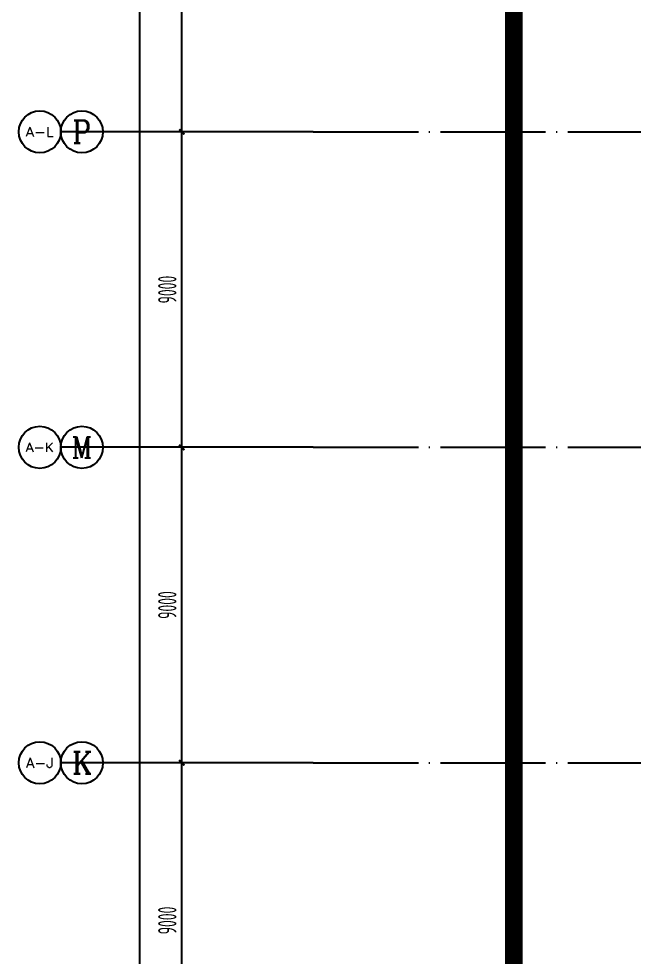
# Model space of a CAD drawing. Extents: x -473190 to 2138458, y -81875 to 2633646.
# Drawn here: x -103606 to -86048, y 23262 to 50038 of the extents above; entities that cross this region are included whole.
import ezdxf
from ezdxf.enums import TextEntityAlignment as Align

# ---------------------------------------------------------------- set-up
doc = ezdxf.new("R2010")
doc.units = 0
doc.header["$LTSCALE"] = 1000
for name, pattern in [('ACAD_ISO05W100', [34, 24, -3, 0.5, -3, 0.5, -3]), ('DASH', [0.35, 0.25, -0.1]), ('DOTE', [2.42, 2, -0.2, 0.02, -0.2])]:
    doc.linetypes.add(name, pattern=pattern)
for name, color, linetype in [('A-REDLINE', 1, 'ACAD_ISO05W100'), ('AXIS', 3, 'Continuous'), ('AXIS_TEXT', 7, 'Continuous'), ('DOTE', 1, 'DOTE'), ('雨棚投影', 147, 'Continuous')]:
    doc.layers.add(name, color=color, linetype=linetype)
doc.styles.add('_TCH_AXIS', font='COMPLEX', dxfattribs={"bigfont": 'GBCBIG'})
doc.styles.add('_TCH_DIM_T3', font='tssdeng.shx', dxfattribs={"width": 0.564706, "bigfont": '@@@tssdchn.shx'})
doc.styles.add('COMPLEX', font='COMPLEX.shx', dxfattribs={"width": 0.65})
doc.dimstyles.new('_TCH_ARCH&&150', dxfattribs={"dimtxt": 525, "dimasz": 150, "dimexe": 375, "dimexo": 450, "dimgap": 150, "dimtad": 1, "dimdec": 0, "dimzin": 0, "dimdsep": 46, "dimtxsty": '_TCH_DIM_T3', "dimblk": 'ARCHTICK', "dimcen": 0.09, "dimclrt": 7, "dimazin": 2, "dimtfac": 1, "dimtdec": 0, "dimtix": 1, "dimtmove": 2, "dimatfit": 3, "dimfxl": 0, "dimtolj": 1, "dimtzin": 0, "dimarcsym": 0})

# ---------------------------------------------------------------- blocks, each defined once
blk = doc.blocks.new('_AXISO')
blk.add_circle((0, 0), 0.5)
at = {"layer": 'AXIS_TEXT', "style": 'COMPLEX', "width": 1.041667}
blk.add_attdef('A', text='', height=0.56, dxfattribs=at).set_placement((-0.25, -0.28), (0.25, -0.28), align=Align.FIT)
blk = doc.blocks.new('_ArchTick')
at = {"color": 0, "linetype": 'ByBlock', "const_width": 0.4}
blk.add_lwpolyline([(-0.5, -0.5), (0.5, 0.5)], dxfattribs=at)
blk = doc.blocks.new('*D5322')
at = {"layer": 'AXIS', "color": 0, "lineweight": -2, "transparency": 16777216}
for p, q in [((-298298, -3257), (-303173, -3257)), ((-302798, -204257), (-302798, -3257)), ((-298298, -204257), (-303173, -204257))]:
    blk.add_line(p, q, dxfattribs=at)
at = {"layer": 'Defpoints', "color": 0, "transparency": 16777216}
for p in [(-302798, -3257), (-297848, -3257), (-297848, -204257)]:
    blk.add_point(p, dxfattribs=at)
at = {"layer": 'AXIS', "color": 0, "lineweight": -2, "transparency": 16777216, "xscale": 150, "yscale": 150, "zscale": 150}
for p, rotation in [((-302798, -3257), 90), ((-302798, -204257), 270)]:
    blk.add_blockref('_ArchTick', p, dxfattribs=dict(at, rotation=rotation))
at = {"layer": 'AXIS', "color": 7, "transparency": 16777216, "insert": (-303211, -103757), "char_height": 525, "attachment_point": 5, "rotation": 90, "style": '_TCH_DIM_T3'}
blk.add_mtext('\\A1;201000', dxfattribs=at)
blk = doc.blocks.new('*D5331')
at = {"layer": 'AXIS', "color": 0, "lineweight": -2, "transparency": 16777216}
for p, q in [((-298298, -129257), (-301973, -129257)), ((-301598, -138257), (-301598, -129257)), ((-298298, -138257), (-301973, -138257))]:
    blk.add_line(p, q, dxfattribs=at)
at = {"layer": 'Defpoints', "color": 0, "transparency": 16777216}
for p in [(-301598, -129257), (-297848, -129257), (-297848, -138257)]:
    blk.add_point(p, dxfattribs=at)
at = {"layer": 'AXIS', "color": 0, "lineweight": -2, "transparency": 16777216, "xscale": 150, "yscale": 150, "zscale": 150}
for p, rotation in [((-301598, -129257), 90), ((-301598, -138257), 270)]:
    blk.add_blockref('_ArchTick', p, dxfattribs=dict(at, rotation=rotation))
at = {"layer": 'AXIS', "color": 7, "transparency": 16777216, "insert": (-302011, -133757), "char_height": 525, "attachment_point": 5, "rotation": 90, "style": '_TCH_DIM_T3'}
blk.add_mtext('\\A1;9000', dxfattribs=at)
blk = doc.blocks.new('*D5332')
at = {"layer": 'AXIS', "color": 0, "lineweight": -2, "transparency": 16777216}
for p, q in [((-298298, -120257), (-301973, -120257)), ((-301598, -129257), (-301598, -120257)), ((-298298, -129257), (-301973, -129257))]:
    blk.add_line(p, q, dxfattribs=at)
at = {"layer": 'Defpoints', "color": 0, "transparency": 16777216}
for p in [(-301598, -120257), (-297848, -120257), (-297848, -129257)]:
    blk.add_point(p, dxfattribs=at)
at = {"layer": 'AXIS', "color": 0, "lineweight": -2, "transparency": 16777216, "xscale": 150, "yscale": 150, "zscale": 150}
for p, rotation in [((-301598, -120257), 90), ((-301598, -129257), 270)]:
    blk.add_blockref('_ArchTick', p, dxfattribs=dict(at, rotation=rotation))
at = {"layer": 'AXIS', "color": 7, "transparency": 16777216, "insert": (-302011, -124757), "char_height": 525, "attachment_point": 5, "rotation": 90, "style": '_TCH_DIM_T3'}
blk.add_mtext('\\A1;9000', dxfattribs=at)
blk = doc.blocks.new('*D5333')
at = {"layer": 'AXIS', "color": 0, "lineweight": -2, "transparency": 16777216}
for p, q in [((-298298, -111257), (-301973, -111257)), ((-301598, -120257), (-301598, -111257)), ((-298298, -120257), (-301973, -120257))]:
    blk.add_line(p, q, dxfattribs=at)
at = {"layer": 'Defpoints', "color": 0, "transparency": 16777216}
for p in [(-301598, -111257), (-297848, -111257), (-297848, -120257)]:
    blk.add_point(p, dxfattribs=at)
at = {"layer": 'AXIS', "color": 0, "lineweight": -2, "transparency": 16777216, "xscale": 150, "yscale": 150, "zscale": 150}
for p, rotation in [((-301598, -111257), 90), ((-301598, -120257), 270)]:
    blk.add_blockref('_ArchTick', p, dxfattribs=dict(at, rotation=rotation))
at = {"layer": 'AXIS', "color": 7, "transparency": 16777216, "insert": (-302011, -115757), "char_height": 525, "attachment_point": 5, "rotation": 90, "style": '_TCH_DIM_T3'}
blk.add_mtext('\\A1;9000', dxfattribs=at)
blk = doc.blocks.new('*D5334')
at = {"layer": 'AXIS', "color": 0, "lineweight": -2, "transparency": 16777216}
for p, q in [((-298298, -102257), (-301973, -102257)), ((-301598, -111257), (-301598, -102257)), ((-298298, -111257), (-301973, -111257))]:
    blk.add_line(p, q, dxfattribs=at)
at = {"layer": 'Defpoints', "color": 0, "transparency": 16777216}
for p in [(-301598, -102257), (-297848, -102257), (-297848, -111257)]:
    blk.add_point(p, dxfattribs=at)
at = {"layer": 'AXIS', "color": 0, "lineweight": -2, "transparency": 16777216, "xscale": 150, "yscale": 150, "zscale": 150}
for p, rotation in [((-301598, -102257), 90), ((-301598, -111257), 270)]:
    blk.add_blockref('_ArchTick', p, dxfattribs=dict(at, rotation=rotation))
at = {"layer": 'AXIS', "color": 7, "transparency": 16777216, "insert": (-302011, -106757), "char_height": 525, "attachment_point": 5, "rotation": 90, "style": '_TCH_DIM_T3'}
blk.add_mtext('\\A1;9000', dxfattribs=at)
blk = doc.blocks.new('*D5409')
at = {"layer": 'AXIS', "color": 0, "lineweight": -2, "transparency": 16777216}
for p, q in [((-298298, 4193), (-303173, 4193)), ((-302798, -204257), (-302798, 4193)), ((-298298, -204257), (-303173, -204257))]:
    blk.add_line(p, q, dxfattribs=at)
at = {"layer": 'Defpoints', "color": 0, "transparency": 16777216}
for p in [(-302798, 4193), (-297848, 4193), (-297848, -204257)]:
    blk.add_point(p, dxfattribs=at)
at = {"layer": 'AXIS', "color": 0, "lineweight": -2, "transparency": 16777216, "xscale": 150, "yscale": 150, "zscale": 150}
for p, rotation in [((-302798, 4193), 90), ((-302798, -204257), 270)]:
    blk.add_blockref('_ArchTick', p, dxfattribs=dict(at, rotation=rotation))
at = {"layer": 'AXIS', "color": 7, "transparency": 16777216, "insert": (-303211, -100032), "char_height": 525, "attachment_point": 5, "rotation": 90, "style": '_TCH_DIM_T3'}
blk.add_mtext('\\A1;208450', dxfattribs=at)
blk = doc.blocks.new('*D5418')
at = {"layer": 'AXIS', "color": 0, "lineweight": -2, "transparency": 16777216}
for p, q in [((-298298, -129257), (-301973, -129257)), ((-301598, -138257), (-301598, -129257)), ((-298298, -138257), (-301973, -138257))]:
    blk.add_line(p, q, dxfattribs=at)
at = {"layer": 'Defpoints', "color": 0, "transparency": 16777216}
for p in [(-301598, -129257), (-297848, -129257), (-297848, -138257)]:
    blk.add_point(p, dxfattribs=at)
at = {"layer": 'AXIS', "color": 0, "lineweight": -2, "transparency": 16777216, "xscale": 150, "yscale": 150, "zscale": 150}
for p, rotation in [((-301598, -129257), 90), ((-301598, -138257), 270)]:
    blk.add_blockref('_ArchTick', p, dxfattribs=dict(at, rotation=rotation))
at = {"layer": 'AXIS', "color": 7, "transparency": 16777216, "insert": (-302011, -133757), "char_height": 525, "attachment_point": 5, "rotation": 90, "style": '_TCH_DIM_T3'}
blk.add_mtext('\\A1;9000', dxfattribs=at)
blk = doc.blocks.new('*D5419')
at = {"layer": 'AXIS', "color": 0, "lineweight": -2, "transparency": 16777216}
for p, q in [((-298298, -120257), (-301973, -120257)), ((-301598, -129257), (-301598, -120257)), ((-298298, -129257), (-301973, -129257))]:
    blk.add_line(p, q, dxfattribs=at)
at = {"layer": 'Defpoints', "color": 0, "transparency": 16777216}
for p in [(-301598, -120257), (-297848, -120257), (-297848, -129257)]:
    blk.add_point(p, dxfattribs=at)
at = {"layer": 'AXIS', "color": 0, "lineweight": -2, "transparency": 16777216, "xscale": 150, "yscale": 150, "zscale": 150}
for p, rotation in [((-301598, -120257), 90), ((-301598, -129257), 270)]:
    blk.add_blockref('_ArchTick', p, dxfattribs=dict(at, rotation=rotation))
at = {"layer": 'AXIS', "color": 7, "transparency": 16777216, "insert": (-302011, -124757), "char_height": 525, "attachment_point": 5, "rotation": 90, "style": '_TCH_DIM_T3'}
blk.add_mtext('\\A1;9000', dxfattribs=at)
blk = doc.blocks.new('*D5420')
at = {"layer": 'AXIS', "color": 0, "lineweight": -2, "transparency": 16777216}
for p, q in [((-298298, -111257), (-301973, -111257)), ((-301598, -120257), (-301598, -111257)), ((-298298, -120257), (-301973, -120257))]:
    blk.add_line(p, q, dxfattribs=at)
at = {"layer": 'Defpoints', "color": 0, "transparency": 16777216}
for p in [(-301598, -111257), (-297848, -111257), (-297848, -120257)]:
    blk.add_point(p, dxfattribs=at)
at = {"layer": 'AXIS', "color": 0, "lineweight": -2, "transparency": 16777216, "xscale": 150, "yscale": 150, "zscale": 150}
for p, rotation in [((-301598, -111257), 90), ((-301598, -120257), 270)]:
    blk.add_blockref('_ArchTick', p, dxfattribs=dict(at, rotation=rotation))
at = {"layer": 'AXIS', "color": 7, "transparency": 16777216, "insert": (-302011, -115757), "char_height": 525, "attachment_point": 5, "rotation": 90, "style": '_TCH_DIM_T3'}
blk.add_mtext('\\A1;9000', dxfattribs=at)
blk = doc.blocks.new('*D5421')
at = {"layer": 'AXIS', "color": 0, "lineweight": -2, "transparency": 16777216}
for p, q in [((-298298, -102257), (-301973, -102257)), ((-301598, -111257), (-301598, -102257)), ((-298298, -111257), (-301973, -111257))]:
    blk.add_line(p, q, dxfattribs=at)
at = {"layer": 'Defpoints', "color": 0, "transparency": 16777216}
for p in [(-301598, -102257), (-297848, -102257), (-297848, -111257)]:
    blk.add_point(p, dxfattribs=at)
at = {"layer": 'AXIS', "color": 0, "lineweight": -2, "transparency": 16777216, "xscale": 150, "yscale": 150, "zscale": 150}
for p, rotation in [((-301598, -102257), 90), ((-301598, -111257), 270)]:
    blk.add_blockref('_ArchTick', p, dxfattribs=dict(at, rotation=rotation))
at = {"layer": 'AXIS', "color": 7, "transparency": 16777216, "insert": (-302011, -106757), "char_height": 525, "attachment_point": 5, "rotation": 90, "style": '_TCH_DIM_T3'}
blk.add_mtext('\\A1;9000', dxfattribs=at)
blk = doc.blocks.new('A$C4F5A101F')
at = {"layer": 'AXIS'}
for p, q in [((-297848.4, -111257.4), (-305048.4, -111257.4)), ((-297848.4, -111257.4), (-303848.4, -111257.4)), ((-297848.4, -120257.4), (-305048.4, -120257.4)), ((-297848.4, -120257.4), (-303848.4, -120257.4)), ((-297848.4, -129257.4), (-305048.4, -129257.4)), ((-297848.4, -129257.4), (-303848.4, -129257.4))]:
    blk.add_line(p, q, dxfattribs=at)
at = {"layer": 'DOTE', "color": 16, "linetype": 'DOTE', "ltscale": 1.5}
for p, q in [((-297848.4, -111257.4), (-173939.7, -111257.4)), ((-297848.4, -120257.4), (-173939.7, -120257.4)), ((-297848.4, -129257.4), (-173939.7, -129257.4))]:
    blk.add_line(p, q, dxfattribs=at)
at = {"layer": 'AXIS'}
ref = blk.add_blockref('_AXISO', (-305648.4, -111257.4), dxfattribs=dict(at, xscale=1200, yscale=1200, zscale=1200))
ref.add_attrib('A', 'A-L', dxfattribs={"layer": 'AXIS_TEXT', "height": 269.48, "style": '_TCH_AXIS'}).set_placement((-306046.2, -111392.1), (-305250.6, -111392.1), align=Align.FIT)
ref = blk.add_blockref('_AXISO', (-304448.4, -111257.4), dxfattribs=dict(at, xscale=1200, yscale=1200, zscale=1200))
ref.add_attrib('A', 'P', dxfattribs={"layer": 'AXIS_TEXT', "height": 652.9, "style": '_TCH_AXIS'}).set_placement((-304712.6, -111583.8), (-304184.1, -111583.8), align=Align.FIT)
ref = blk.add_blockref('_AXISO', (-305648.4, -120257.4), dxfattribs=dict(at, xscale=1200, yscale=1200, zscale=1200))
ref.add_attrib('A', 'A-K', dxfattribs={"layer": 'AXIS_TEXT', "height": 254.69, "style": '_TCH_AXIS'}).set_placement((-306048.6, -120384.7), (-305248.1, -120384.7), align=Align.FIT)
ref = blk.add_blockref('_AXISO', (-304448.4, -120257.4), dxfattribs=dict(at, xscale=1200, yscale=1200, zscale=1200))
ref.add_attrib('A', 'M', dxfattribs={"layer": 'AXIS_TEXT', "height": 594, "style": '_TCH_AXIS'}).set_placement((-304745.4, -120554.4), (-304151.4, -120554.4), align=Align.FIT)
ref = blk.add_blockref('_AXISO', (-305648.4, -129257.4), dxfattribs=dict(at, xscale=1200, yscale=1200, zscale=1200))
ref.add_attrib('A', 'A-J', dxfattribs={"layer": 'AXIS_TEXT', "height": 285.97, "style": '_TCH_AXIS'}).set_placement((-306043.3, -129400.4), (-305253.5, -129400.4), align=Align.FIT)
ref = blk.add_blockref('_AXISO', (-304448.4, -129257.4), dxfattribs=dict(at, xscale=1200, yscale=1200, zscale=1200))
ref.add_attrib('A', 'K', dxfattribs={"layer": 'AXIS_TEXT', "height": 622.9, "style": '_TCH_AXIS'}).set_placement((-304730.2, -129568.8), (-304166.6, -129568.8), align=Align.FIT)
for p1, p2, distance, picture, middle in [((-297848.4, -204257.4), (-297848.4, 4192.6), 4950, '*D5409', (-303210.9, -100032.4)), ((-297848.4, -204257.4), (-297848.4, -3257.4), 4950, '*D5322', (-303210.9, -103757.4)), ((-297848.4, -111257.4), (-297848.4, -102257.4), 3750, '*D5334', (-302010.9, -106757.4)), ((-297848.4, -111257.4), (-297848.4, -102257.4), 3750, '*D5421', (-302010.9, -106757.4)), ((-297848.4, -120257.4), (-297848.4, -111257.4), 3750, '*D5333', (-302010.9, -115757.4)), ((-297848.4, -120257.4), (-297848.4, -111257.4), 3750, '*D5420', (-302010.9, -115757.4)), ((-297848.4, -129257.4), (-297848.4, -120257.4), 3750, '*D5332', (-302010.9, -124757.4)), ((-297848.4, -129257.4), (-297848.4, -120257.4), 3750, '*D5419', (-302010.9, -124757.4)), ((-297848.4, -138257.4), (-297848.4, -129257.4), 3750, '*D5331', (-302010.9, -133757.4)), ((-297848.4, -138257.4), (-297848.4, -129257.4), 3750, '*D5418', (-302010.9, -133757.4))]:
    dim = blk.add_aligned_dim(p1=p1, p2=p2, distance=distance, dimstyle='_TCH_ARCH&&150', dxfattribs=at)
    dim.commit()
    dim.dimension.update_dxf_attribs({"geometry": picture, "text_midpoint": middle})

msp = doc.modelspace()

# ---------------------------------------------------------------- linework, layer by layer
at = {"layer": 'A-REDLINE', "const_width": 500, "flags": 128}
msp.add_lwpolyline([(-89481.4, 187228.8), (-75385.8, 185854.4), (-61257.6, 184872), (-47107.5, 184282.2), (-32946.4, 184085.6), (42633, 184085.6), (118212.3, 184085.6), (125682.3, 183899.5), (133133.8, 183341.6), (140548.2, 182413.3), (147907.2, 181116.9), (155192.5, 179455.7), (162386.1, 177433.7), (169470, 175056), (176426.7, 172328.4), (183239, 169257.8), (189889.9, 165851.8), (196362.9, 162118.7), (202642, 158068), (131057.9, 79413.7), (59473.8, 759.5), (-12110.3, -77894.8), (-89481.4, -55567.9), (-89481.4, 65830.4)], close=True, dxfattribs=at)

# ---------------------------------------------------------------- block references
at = {"layer": '雨棚投影', "linetype": 'DASH', "lineweight": -3, "ltscale": 2}
msp.add_blockref('A$C4F5A101F', (202642, 158068), dxfattribs=at)

doc.saveas('drawing.dxf')
